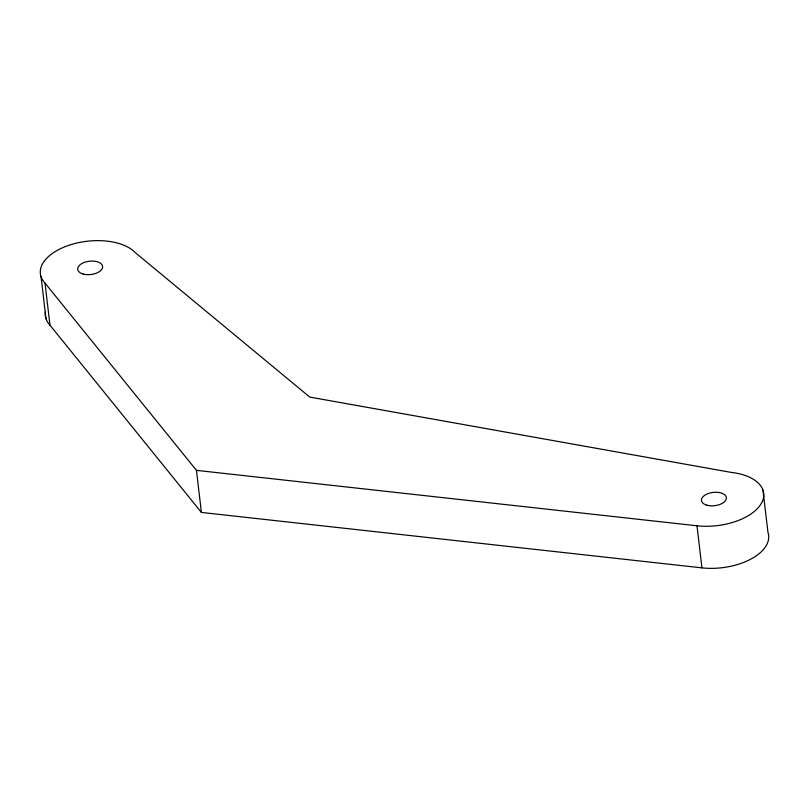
<?xml version="1.0" encoding="UTF-8"?>
<svg xmlns="http://www.w3.org/2000/svg" width="809" height="809" viewBox="0 0 809 809"><rect width="100%" height="100%" fill="white"/><g stroke="black" fill="none" stroke-linecap="round" stroke-linejoin="round"><path stroke-width="1.21" d="M45.021 283.099L196.456 470.353L697.004 525.789A50.118 26.778 -6.7 0 0 760.834 504.25A50.118 26.778 -6.7 0 0 730.81 472.325L309.736 397.077L135.285 252.641A50.118 26.778 -6.7 0 0 68.917 245.289A50.118 26.778 -6.7 0 0 45.021 283.099L49.966 325.178L201.401 512.431L701.949 567.867A50.118 26.778 -6.7 0 0 767.943 532.261L762.998 490.183M697.004 525.789L701.949 567.867M196.456 470.353L201.401 512.431M41.057 276.739L46.002 318.817M49.966 325.178A50.118 26.778 -6.7 0 1 45.395 311.849M83.034 273.988A12.529 6.694 -6.7 0 0 102.581 267.395A12.529 6.694 -6.7 0 0 84.844 262.227A12.529 6.694 -6.7 0 0 83.034 273.988M706.783 505.17A12.529 6.694 -6.7 0 0 726.33 498.577A12.529 6.694 -6.7 0 0 708.603 493.409A12.529 6.694 -6.7 0 0 706.783 505.17"/></g></svg>
